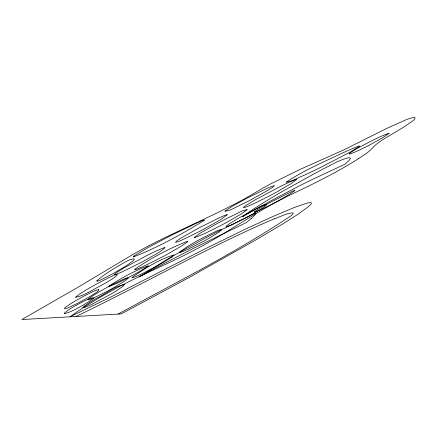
<?xml version="1.0" encoding="UTF-8"?>
<svg xmlns="http://www.w3.org/2000/svg" width="437" height="437" viewBox="0 0 437 437"><rect width="100%" height="100%" fill="white"/><g stroke="black" fill="none" stroke-linecap="round" stroke-linejoin="round"><path stroke-width="0.66" d="M246.26 213.988L242.622 216.621L269.705 201.479L297.417 186.899A98.844 8.614 -27.6 0 1 312.51 179.356L344.815 164.296L349.021 160.532L350.496 158.238L349.89 157.833L348.191 157.833L343.034 159.33L336.512 162.105L326.281 167.382A105.344 9.182 -27.6 0 0 313.214 174.297L281.69 191.843A104.76 9.128 -27.6 0 0 246.255 213.988M358.673 158.516C336.403 172.801 312.548 184.31 288.699 195.667A42.373 3.693 -27.6 0 0 278.063 201.146C252.941 214.267 229.791 230.758 204.98 244.414A44.558 3.884 -27.6 0 1 194.744 249.942C170.916 262.659 145.794 272.726 121.89 285.285A47.316 4.124 -27.6 0 0 112.992 290.037L104.23 294.937A68.833 5.998 -27.6 0 0 96.042 299.711L82.396 308.189L69.882 316.825L109.621 297.646L203.538 249.625L245.621 229.01L274.463 215.823L294.669 207.357L307.533 202.981L310.712 202.555L311.505 202.976L311.16 203.981L308.719 206.444L297.695 214.458L282.799 223.908L256.541 239.542L187.844 278.2L121.191 313.913L21.85 319.551L80.545 285.765A240.869 20.992 -27.6 0 0 93.081 278.227L133.148 254.323A77.087 6.719 -27.6 0 1 142.691 249.046C181.961 227.841 224.05 212.18 262.047 188.538A49.867 4.348 -27.6 0 1 271.268 183.589L299.842 169.507L344.241 149.705L386.45 128.549L405.678 119.935A40.794 3.556 -27.6 0 1 410.791 118.121L414.527 117.466L415.145 117.843L414.626 119.132A42.116 3.671 -27.6 0 1 412.506 121.087L403.837 127.058L384.582 138.589A31.715 2.764 -27.6 0 0 380.277 141.364C374.312 144.947 370.598 151.126 364.551 154.616A56.428 4.916 -27.6 0 1 358.673 158.516M118.137 314.088C176.258 282.231 235.953 252.624 291.08 215.741A48.758 4.25 -27.6 0 0 293.058 213.759L293.063 212.89C286.535 213.081 280.505 216.752 274.398 218.806M76 316.481C137.508 286.88 197.092 253.351 259.354 225.295A127.724 11.133 -27.6 0 1 274.398 218.806M227.196 214.682C220.592 220.505 212.032 224.296 204.423 228.813A38.751 3.376 -27.6 0 1 197.076 232.692L181.448 240.284L177.52 241.901L175.423 242.317L176.985 240.782L182.284 237.329L198.196 228.36L218.598 218.118L225.022 215.25L227.196 214.682M173.937 254.968L171.768 257.125L162.761 262.757A32.431 2.824 -27.6 0 1 156.484 266.302L139.381 275.037L133.192 277.577L132.1 277.79L131.919 277.484C144.549 268.629 159.276 259.245 173.937 254.968M96.785 280.931L96.927 281.204L98.281 280.925A9.789 0.852 -27.6 0 0 100.898 279.877L113.445 273.431L125.435 266.253A45.246 3.944 -27.6 0 0 129.396 263.604L133.045 260.845L134.443 259.212L133.951 258.797L132.121 259.108A27.586 2.404 -27.6 0 0 127.56 260.725C116.969 266.778 105.945 272.808 96.785 280.931M221.614 229.66L219.429 231.818L210.421 237.449A32.431 2.824 -27.6 0 1 204.145 241L187.041 249.729L180.852 252.275L179.76 252.482L179.58 252.182C190.947 243.267 204.347 237.073 217.276 230.741A16.136 1.404 -27.6 0 1 219.969 229.753L221.614 229.66M98.778 289.78L98.778 290.135A23.161 2.021 -27.6 0 1 88.443 297.373L77.152 303.529L68.046 307.845A13.334 1.164 -27.6 0 1 65.277 308.85C62.169 309.041 68.194 305.49 68.915 304.906A27.886 2.431 -27.6 0 1 75.383 300.918L81.479 297.46A25.772 2.245 -27.6 0 1 88.329 293.822L92.573 291.73A11.963 1.043 -27.6 0 1 94.949 290.687L97.719 289.715L98.778 289.78M75.645 297.253C84.199 295.822 93.321 289.234 101.564 285.279A31.032 2.704 -27.6 0 0 107.371 281.925C119.678 274.873 121.792 270.951 106.497 278.855A31.939 2.786 -27.6 0 0 85.816 290.141L79.354 294.238L75.645 297.253M294.893 190.51L290.321 193.859L278.451 200.687A33.949 2.961 -27.6 0 1 268.542 205.893L259.644 210.192L254.525 212.125A9.417 0.819 -27.6 0 1 254.361 211.792L261.708 207.023A30.459 2.655 -27.6 0 1 267.471 203.779L292.462 191.193A7.336 0.639 -27.6 0 1 294.063 190.581L294.893 190.51M164.88 247.79C159.805 252.728 152.775 255.629 146.756 259.387A37.402 3.261 -27.6 0 1 139.676 263.211L121.546 272.125L115.985 274.398L114.161 274.622L117.329 272.027L124.174 267.805L145.33 256.344A44.814 3.906 -27.6 0 1 157.784 250.243L163.738 247.866A13.765 1.202 -27.6 0 1 164.88 247.79M389.088 133.318L382.97 137.557L370.571 144.467A28.574 2.491 -27.6 0 1 356.947 151.197C340.041 158.615 354.97 149.58 360.208 146.843C369.604 142.02 379.092 136.502 389.088 133.318M124.326 284.634L123.622 285.645A32.453 2.83 -27.6 0 1 122.267 286.819L116.198 290.949A32.524 2.835 -27.6 0 1 110.954 294.112L92.458 304.005L86.204 306.85L82.757 307.828L83.98 306.364L88.919 302.907A35.741 3.114 -27.6 0 1 96.167 298.455C105.246 294.281 114.756 286.011 124.326 284.634M128.134 278.096L125.102 280.767L115.652 286.546A30.251 2.638 -27.6 0 1 107.054 291.277C107.382 291.135 80.812 305.07 89.836 297.788C100.401 290.643 111.79 284.76 123.294 279.298A12.362 1.076 -27.6 0 1 125.643 278.347L127.56 277.823L128.134 278.096M286.404 182.076C291.61 181.852 298.296 177.438 303.715 175.488A82.773 7.216 -27.6 0 0 320.649 167.393L350.359 152.016L359.842 146.078L358.591 146.171L354.494 147.761A100.177 8.729 -27.6 0 0 341.423 153.496C322.85 162.466 303.54 170.512 286.404 182.076M266.849 204.642L263.762 207.313L254.356 213.092A33.081 2.884 -27.6 0 1 245.856 217.812L232.009 224.782L225.951 226.907L226.475 226.033L229.059 224.028L237.127 218.959L259.939 206.75A12.717 1.109 -27.6 0 1 262.85 205.472L265.953 204.418L266.849 204.642M134.929 269.203L134.886 269.602L136.612 269.236L142.172 266.969L161.122 257.601A40.199 3.501 -27.6 0 0 168.463 253.635L182.704 245.299L187.653 241.672A14.585 1.273 -27.6 0 0 187.173 241.361C168.906 248.675 151.109 257.983 134.929 269.203M296.433 179.651L291.009 183.671L276.545 192.094A39.204 3.42 -27.6 0 1 269.143 196.066L252.723 204.183L246.107 207.034L243.404 207.755L243.944 206.93L246.681 204.98L255.836 199.474L280.516 186.397A48.081 4.19 -27.6 0 1 290.621 181.552L295.439 179.656A11.75 1.021 -27.6 0 1 296.433 179.651M225 211.153C230.616 210.934 238.547 205.483 244.545 203.052A37.675 3.283 -27.6 0 0 251.504 199.474L268.345 190.068L273.147 186.96L274.491 185.556L268.526 187.637L248.598 197.355L232.123 206.379L225 211.153M93.556 298.061L91.956 299.618A18.562 1.617 -27.6 0 1 89.137 301.546C81.211 306.037 73.345 311.417 64.468 313.706A23.227 2.027 -27.6 0 1 64.419 313.1L68.849 309.686A21.222 1.852 -27.6 0 1 74.678 306.157L83.281 301.486A10.723 0.934 -27.6 0 1 85.739 300.317C88.154 299.542 91.246 297.362 93.556 298.061M247.085 209.722L241.219 213.983L226.623 222.395A41.515 3.616 -27.6 0 1 219.303 226.306L205.079 233.396L194.918 237.63A12.58 1.098 -27.6 0 1 194.186 237.471L200.911 232.73L217.102 223.564A43.755 3.813 -27.6 0 1 230.179 216.796C235.674 214.572 241.339 210.366 247.085 209.722M109.463 285.743L109.124 286.06A9.417 0.819 -27.6 0 0 109.288 286.393L117.345 283.11A31.426 2.737 -27.6 0 0 129.423 277.069L140.277 271.093L148.127 266.084A8.702 0.759 -27.6 0 0 148.351 265.68C134.743 270.678 121.71 277.916 109.463 285.743M251.22 218.576L246.271 222.619L194.367 247.845L154.84 268.334A98.997 8.631 -27.6 0 0 142.249 275.25L139.13 277.003L164.476 260.96A90.142 7.855 -27.6 0 1 174.5 255.115L201.714 240.044A96.664 8.423 -27.6 0 1 218.167 231.375L255.967 212.764A131.603 11.471 -27.6 0 1 251.226 218.571M134.083 255.962L133.558 256.388A10.275 0.896 -27.6 0 0 133.361 256.972C158.276 247.271 181.961 234.101 204.74 220.101L202.997 220.204L197.005 222.93L168.933 236.526L148.094 247.56L134.083 255.962"/></g></svg>
